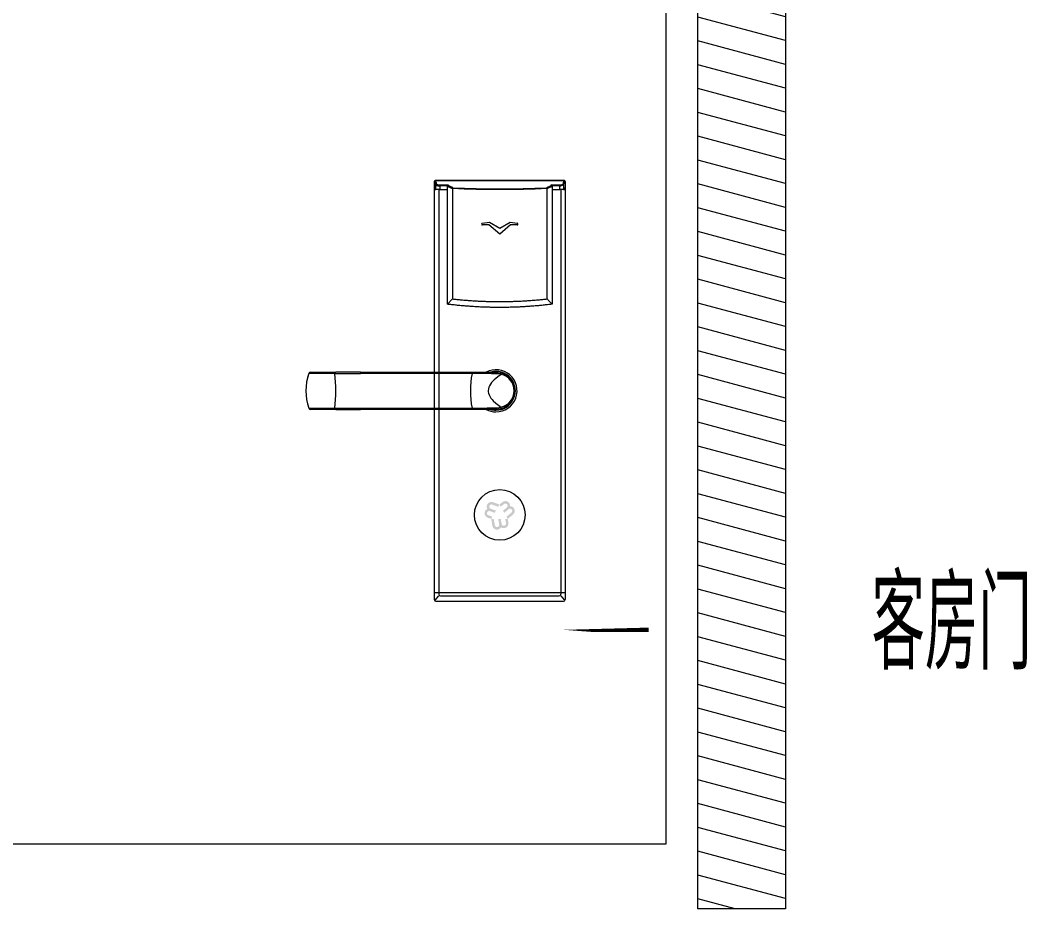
# Model space of a CAD drawing. Header units: millimetres. Extents: x 130143 to 328923, y 19139 to 134795.
# Drawn here: x 273413 to 278425, y 87536 to 91963 of the extents above; entities that cross this region are included whole.
import ezdxf

# ---------------------------------------------------------------- set-up
doc = ezdxf.new("R2010")
doc.units = ezdxf.units.MM
doc.header["$LTSCALE"] = 10
doc.layers.add('邦威智能化', color=7, linetype='Continuous', lineweight=18)
doc.styles.add('_HZTXT', font='gbenor.shx', dxfattribs={"bigfont": 'gbcbig.shx'})

# ---------------------------------------------------------------- blocks, each defined once
blk = doc.blocks.new('*X473')
for p, q in [((103553.7, -25839.5), (103462.3, -25815)), ((103553.7, -25873.8), (103427.5, -25840)), ((103553.7, -25908.2), (103427.5, -25874.3)), ((103553.7, -25942.5), (103427.5, -25908.7)), ((103553.7, -25976.9), (103427.5, -25943)), ((103553.7, -26011.2), (103427.5, -25977.4)), ((103553.7, -26045.6), (103427.5, -26011.7)), ((103553.7, -26079.9), (103427.5, -26046.1)), ((103553.7, -26114.3), (103427.5, -26080.4)), ((103553.7, -26148.6), (103427.5, -26114.8)), ((103553.7, -26183), (103427.5, -26149.1)), ((103553.7, -26217.3), (103427.5, -26183.5)), ((103553.7, -26251.6), (103427.5, -26217.8)), ((103553.7, -26286), (103427.5, -26252.2)), ((103553.7, -26320.3), (103427.5, -26286.5)), ((103553.7, -26354.7), (103427.5, -26320.9)), ((103553.7, -26389), (103427.5, -26355.2)), ((103553.7, -26423.4), (103427.5, -26389.6)), ((103553.7, -26457.7), (103427.5, -26423.9)), ((103553.7, -26492.1), (103427.5, -26458.3)), ((103553.7, -26526.4), (103427.5, -26492.6)), ((103553.7, -26560.8), (103427.5, -26527)), ((103553.7, -26595.1), (103427.5, -26561.3)), ((103553.7, -26629.5), (103427.5, -26595.7)), ((103553.7, -26663.8), (103427.5, -26630)), ((103553.7, -26698.2), (103427.5, -26664.3)), ((103553.7, -26732.5), (103427.5, -26698.7)), ((103553.7, -26766.9), (103427.5, -26733)), ((103553.7, -26801.2), (103427.5, -26767.4)), ((103553.7, -26835.6), (103427.5, -26801.7)), ((103553.7, -26869.9), (103427.5, -26836.1)), ((103553.7, -26904.3), (103427.5, -26870.4)), ((103553.7, -26938.6), (103427.5, -26904.8)), ((103553.7, -26973), (103427.5, -26939.1)), ((103553.7, -27007.3), (103427.5, -26973.5)), ((103553.7, -27041.7), (103427.5, -27007.8)), ((103553.7, -27076), (103427.5, -27042.2)), ((103553.7, -27110.3), (103427.5, -27076.5)), ((103553.7, -27144.7), (103427.5, -27110.9)), ((103553.7, -27179), (103427.5, -27145.2)), ((103553.7, -27213.4), (103427.5, -27179.6)), ((103553.7, -27247.7), (103427.5, -27213.9)), ((103553.7, -27282.1), (103427.5, -27248.3)), ((103553.7, -27316.4), (103427.5, -27282.6)), ((103553.7, -27350.8), (103427.5, -27317)), ((103553.7, -27385.1), (103427.5, -27351.3)), ((103553.7, -27419.5), (103427.5, -27385.7)), ((103553.7, -27453.8), (103427.5, -27420)), ((103553.7, -27488.2), (103427.5, -27454.4)), ((103553.7, -27522.5), (103427.5, -27488.7)), ((103553.7, -27556.9), (103427.5, -27523)), ((103553.7, -27591.2), (103427.5, -27557.4)), ((103553.7, -27625.6), (103427.5, -27591.7)), ((103553.7, -27659.9), (103427.5, -27626.1)), ((103553.7, -27694.3), (103427.5, -27660.4)), ((103553.7, -27728.6), (103427.5, -27694.8)), ((103553.7, -27763), (103427.5, -27729.1)), ((103553.7, -27797.3), (103427.5, -27763.5)), ((103553.7, -27831.7), (103427.5, -27797.8)), ((103553.7, -27866), (103427.5, -27832.2)), ((103553.7, -27900.4), (103427.5, -27866.5)), ((103553.7, -27934.7), (103427.5, -27900.9)), ((103553.7, -27969), (103427.5, -27935.2)), ((103553.7, -28003.4), (103427.5, -27969.6)), ((103481.2, -28018.3), (103427.5, -28003.9))]:
    blk.add_line(p, q)

msp = doc.modelspace()

# ---------------------------------------------------------------- hatches: boundary and pattern name
at = {"layer": '邦威智能化'}
h = msp.add_hatch(color=0, dxfattribs=at)
h.dxf.hatch_style = 1
h.paths.add_polyline_path([(275814.09149, 89562.30242), (275799.71264, 89550.23712), (275806.00133, 89539.34479), (275822.05326, 89552.81396, -1), (275836.24663, 89535.89895), (275817.21213, 89519.92711), (275823.50082, 89509.03478), (275845.13042, 89527.18417, -1), (275859.3238, 89510.26916), (275834.71163, 89489.6171), (275841.00032, 89478.72476), (275867.28556, 89500.7807, 0.6963072607), (275852.4728, 89542.15216, 0.6707004433)])
h.paths.add_polyline_path([(275841.00032, 89478.72476), (275828.42293, 89478.72476), (275832.06161, 89458.0888, -1), (275810.3161, 89454.25448), (275806.00133, 89478.72476), (275793.42395, 89478.72476), (275798.32698, 89450.91828, -1), (275776.58147, 89447.08396), (275771.00234, 89478.72476), (275758.42496, 89478.72476), (275764.38334, 89444.9331, 0.6963072607), (275807.61846, 89437.0756, 0.6707004433), (275844.25974, 89460.23966)])
h.paths.add_polyline_path([(275755.68051, 89529.5842, -1), (275763.23265, 89550.33352), (275793.42395, 89539.34479), (275799.71264, 89550.23712), (275767.46901, 89561.97284, 0.6963072607), (275739.04665, 89528.45888, 0.6707004433), (275740.78668, 89485.14457), (275758.42496, 89478.72476), (275764.71365, 89489.6171), (275745.02304, 89496.78389, -1), (275752.57518, 89517.53322), (275775.92445, 89509.03478), (275782.21314, 89519.92711)])

# ---------------------------------------------------------------- linework, layer by layer
at = {"layer": '邦威智能化', "color": 7}
for p, q in [((276122.89906, 91163.74145, 0), (275479.4307, 91163.74145, 0)), ((275475.22941, 91159.54797, 0), (275475.22941, 91128.46145, 0)), ((275478.65163, 91128.46145, 0), (275475.22941, 91128.46145, 0)), ((275479.222, 91120.06145, 0), (275478.65163, 91128.46145, 0)), ((275479.222, 91120.06145, 0), (275483.70273, 91120.06145, 0)), ((275483.70273, 91120.06145, 0), (275483.70273, 91142.31831, 0)), ((275502.97834, 91120.06145, 0), (275483.70273, 91120.06145, 0)), ((275502.97834, 91142.64943, 0), (275502.97834, 91138.6019, 0)), ((275502.97834, 91142.64943, 0), (275544.96488, 91142.64943, 0)), ((275502.97834, 91138.6019, 0), (275502.97834, 91120.06145, 0)), ((275540.92126, 91138.6019, 0), (275502.97834, 91138.6019, 0)), ((275502.97834, 91120.06145, 0), (275540.76488, 91120.06145, 0)), ((275540.76488, 91137.42136, 0), (275540.92126, 91138.6019, 0)), ((275540.76488, 91133.37378, 0), (275540.76488, 91137.42136, 0)), ((275540.83444, 91134.14318, 0), (275540.76488, 91133.37378, 0)), ((275540.76488, 90548.26879, 0), (275540.76488, 91133.37378, 0)), ((275544.96488, 91142.64943, 0), (275544.96488, 91137.83384, 0)), ((275565.69537, 91123.93508, 0), (275565.64066, 91123.34838, 0)), ((275565.64066, 91123.34838, 0), (275565.64066, 90574.52529, 0)), ((276036.68911, 91123.34838, 0), (276036.6344, 91123.93508, 0)), ((276036.68911, 90574.52529, 0), (276036.68911, 91123.34838, 0)), ((276057.36488, 91137.83384, 0), (276057.36488, 91142.64943, 0)), ((276057.36488, 91142.64943, 0), (276099.35143, 91142.64943, 0)), ((276099.35143, 91138.6019, 0), (276061.40851, 91138.6019, 0)), ((276061.40851, 91138.6019, 0), (276061.56488, 91137.42136, 0)), ((276061.56488, 91133.37378, 0), (276061.49533, 91134.14318, 0)), ((276061.56488, 91137.42136, 0), (276061.56488, 91133.37378, 0)), ((276061.56488, 91133.37378, 0), (276061.56488, 90548.29832, 0)), ((276061.56488, 91120.06145, 0), (276099.35143, 91120.06145, 0)), ((276099.35143, 91138.6019, 0), (276099.35143, 91142.64943, 0)), ((276099.35143, 91120.06145, 0), (276099.35143, 91138.6019, 0)), ((276118.62704, 91120.06145, 0), (276099.35143, 91120.06145, 0)), ((276118.62704, 91142.31831, 0), (276118.62704, 91120.06145, 0)), ((276118.62704, 91120.06145, 0), (276123.10776, 91120.06145, 0)), ((276123.10776, 91120.06145, 0), (276123.67813, 91128.46145, 0)), ((276123.67813, 91128.46145, 0), (276127.10036, 91128.46145, 0)), ((276127.10036, 91159.54797, 0), (276127.10036, 91128.46145, 0)), ((275714.04178, 90951.15764, 0), (275749.65962, 90957.43803, 0)), ((275747.10694, 90942.82145, 0), (275714.7711, 90942.82145, 0)), ((275801.16488, 90897.46145, 0), (275747.10694, 90942.82145, 0)), ((275749.65962, 90957.43803, 0), (275801.16488, 90927.70145, 0)), ((275801.16488, 90927.70145, 0), (275852.67015, 90957.43803, 0)), ((275855.22283, 90942.82145, 0), (275801.16488, 90897.46145, 0)), ((275852.67015, 90957.43803, 0), (275888.28799, 90951.15764, 0)), ((275887.55866, 90942.82145, 0), (275855.22283, 90942.82145, 0)), ((274858.32341, 90209.39779, 0), (274984.70524, 90209.39779, 0)), ((275108.6431, 90209.39779, 0), (274984.70524, 90209.39779, 0)), ((275108.6431, 90209.39779, 0), (275663.3084, 90209.39779, 0)), ((275108.6431, 90209.39779, 0), (275108.6431, 90203.46837, 0)), ((275663.3084, 90203.46837, 0), (275663.3084, 90209.39779, 0)), ((275663.3084, 90209.39779, 0), (275782.36206, 90209.39779, 0)), ((274850.37597, 90203.71753, 0), (274850.39185, 90203.45459, 0)), ((275663.3084, 90203.46837, 0), (275108.6431, 90203.46837, 0)), ((274850.37428, 90030.28353, 0), (274850.39185, 90030.54098, 0)), ((274984.70524, 90024.59779, 0), (274858.32341, 90024.59779, 0)), ((274984.70524, 90024.59779, 0), (275108.6431, 90024.59779, 0)), ((275108.6431, 90030.5272, 0), (275663.3084, 90030.5272, 0)), ((275108.6431, 90030.5272, 0), (275108.6431, 90024.59779, 0)), ((275663.3084, 90024.59779, 0), (275108.6431, 90024.59779, 0)), ((275663.3084, 90024.59779, 0), (275663.3084, 90030.5272, 0)), ((275782.36206, 90024.59779, 0), (275663.3084, 90024.59779, 0))]:
    msp.add_line(p, q, dxfattribs=at)
at = {"layer": '邦威智能化'}
for p, q in [((275483.67484, 91163.74145, 0), (276118.65493, 91163.74145, 0)), ((275475.27484, 91155.34145, 0), (275475.27484, 89077.18145, 0)), ((275497.08488, 91120.06145, 0), (275497.08488, 89104.06145, 0)), ((276105.24488, 91120.06145, 0), (276105.24488, 90019.66145, 0)), ((276127.05493, 91155.34145, 0), (276127.05493, 90019.66145, 0)), ((276105.24488, 90019.66145, 0), (276105.24488, 89104.06145, 0)), ((276127.05493, 90019.66145, 0), (276127.05493, 89077.18145, 0)), ((275475.27484, 89112.46145, 0), (276127.05493, 89112.46145, 0)), ((275479.80082, 89074.35954, 0), (275497.08488, 89095.66145, 0)), ((275483.67484, 89068.78145, 0), (276118.65493, 89068.78145, 0)), ((275505.48488, 89095.66145, 0), (276096.84488, 89095.66145, 0)), ((276105.24488, 89095.66145, 0), (276121.31673, 89075.85355, 0))]:
    msp.add_line(p, q, dxfattribs=at)
at = {"layer": '邦威智能化', "elevation": 0}
msp.add_lwpolyline([(276787.19692, 95151.18111), (277223.47267, 95151.18111), (277223.47267, 87536.49114), (276787.19692, 87536.49114)], close=True, dxfattribs=at)
at = {"layer": '邦威智能化', "linetype": 'Continuous', "elevation": 0}
msp.add_lwpolyline([(276629.48495, 94263.09622), (270449.98352, 94263.09622), (270449.98352, 87860.25453), (276629.48495, 87860.25453)], close=True, dxfattribs=at)
at = {"layer": '邦威智能化', "color": 7, "elevation": 0}
for points in [[(276036.6344, 91123.93508), (275978.05657, 91121.78048), (275919.32194, 91120.19435), (275860.27033, 91119.22163), (275801.16488, 91118.89325), (275742.27088, 91119.21929), (275683.43012, 91120.18514), (275624.48387, 91121.77374), (275565.69537, 91123.93508)], [(275567.86902, 91127.80617), (275625.90601, 91125.66576), (275684.09841, 91124.09069), (275742.60497, 91123.12496), (275801.16488, 91122.79899), (275859.51524, 91123.12263), (275917.81281, 91124.08154), (275976.21495, 91125.65907), (276034.46074, 91127.80617)], [(274980.43068, 90203.41029), (274980.68935, 90204.66089), (274981.05052, 90205.81798), (274981.50498, 90206.85204), (274982.04113, 90207.73667), (274982.64528, 90208.44928), (274983.30201, 90208.9717), (274983.99456, 90209.29058), (274984.70524, 90209.39779)], [(275787.41264, 90201.58091), (275787.25839, 90203.13404), (275786.93221, 90204.61216), (275786.44555, 90205.96336), (275785.8155, 90207.14019), (275785.06418, 90208.10133), (275784.21798, 90208.81303), (275783.3066, 90209.2503), (275782.36206, 90209.39779)], [(275782.36206, 90209.39779), (275793.74525, 90208.69393), (275804.72487, 90206.65081)], [(274980.43068, 90203.41029), (274965.16849, 90203.41455), (274950.54578, 90203.41949), (274932.97239, 90203.42609), (274916.7597, 90203.43239), (274901.61953, 90203.43802), (274888.13931, 90203.44254), (274878.80155, 90203.44527), (274870.55686, 90203.4474), (274863.94386, 90203.44901), (274858.37812, 90203.45052), (274853.82214, 90203.45226), (274850.39185, 90203.45459)], [(274980.43068, 90203.41029), (274994.84918, 90203.43092), (275009.80656, 90203.44556), (275025.54165, 90203.45611), (275041.68835, 90203.4632), (275061.38425, 90203.46813), (275084.78249, 90203.46998), (275108.6431, 90203.46837)], [(275787.41264, 90201.58091), (275772.52305, 90201.90206), (275759.56472, 90202.16185), (275746.06712, 90202.41139), (275731.91652, 90202.64889), (275717.27196, 90202.86847), (275704.22031, 90203.04229), (275690.88797, 90203.19979), (275677.18012, 90203.34228), (275663.3084, 90203.46837)], [(275808.42107, 90198.50054), (275790.70278, 90185.94832), (275781.7921, 90178.82249), (275773.00013, 90171.01982), (275766.69431, 90164.75681), (275760.63498, 90157.95821), (275754.89422, 90150.3947), (275749.79964, 90141.97852), (275746.59434, 90134.85345), (275744.2885, 90127.05645), (275743.21269, 90117.43111), (275743.51426, 90111.66296), (275744.52557, 90105.8857), (275747.79952, 90096.18376), (275752.65957, 90087.01573), (275756.80677, 90080.91859), (275762.58699, 90073.74246), (275768.77932, 90067.09155), (275782.00154, 90054.99758), (275795.16546, 90044.70683), (275808.42107, 90035.49504)], [(275808.42107, 90198.50054), (275798.25649, 90200.65174), (275787.41264, 90201.58091)], [(274850.39185, 90030.54098), (274855.88808, 90030.5442), (274863.93018, 90030.54655), (274874.73681, 90030.54923), (274888.13931, 90030.55303), (274901.17341, 90030.55739), (274915.87612, 90030.56284), (274932.42563, 90030.56926), (274950.54578, 90030.57608), (274965.10497, 90030.581), (274980.43068, 90030.58528)], [(274984.70524, 90024.59779), (274983.99456, 90024.70499), (274983.30201, 90025.02387), (274982.64528, 90025.54629), (274982.04113, 90026.2589), (274981.50498, 90027.14353), (274981.05052, 90028.17759), (274980.68935, 90029.33468), (274980.43068, 90030.58528)], [(274980.43068, 90030.58528), (274993.27391, 90030.56659), (275006.60387, 90030.55271), (275020.60542, 90030.54234), (275041.55281, 90030.5324), (275063.06392, 90030.52718), (275085.75014, 90030.52558), (275108.6431, 90030.5272)], [(275663.3084, 90030.5272), (275678.2522, 90030.66381), (275693.09474, 90030.82051), (275708.14246, 90031.00349), (275722.89339, 90031.20826), (275739.06962, 90031.46361), (275751.68455, 90031.68537), (275763.90773, 90031.91864), (275775.88317, 90032.16394), (275787.41264, 90032.41466)], [(275787.41264, 90032.41466), (275787.25839, 90030.86153), (275786.93221, 90029.38342), (275786.44555, 90028.03222), (275785.8155, 90026.85538), (275785.06418, 90025.89424), (275784.21798, 90025.18254), (275783.3066, 90024.74527), (275782.36206, 90024.59779)], [(275804.72487, 90027.34476), (275793.87333, 90025.31763), (275782.36206, 90024.59779)], [(275787.41264, 90032.41466), (275798.14156, 90033.32671), (275808.42107, 90035.49504)]]:
    msp.add_lwpolyline(points, dxfattribs=at)
at = {"layer": '邦威智能化', "color": 1, "elevation": 0}
msp.add_lwpolyline([(277680.45171, 88916.25079, 0, 0, 0), (276542.70991, 88915.99777, 42.99817, 0, 0), (276121.05453, 88926.42334, 0, 0, 0)], format="xyseb", dxfattribs=at)
at = {"layer": '邦威智能化'}
msp.add_circle((275801.16488, 89498.86145, 0), 126, dxfattribs=at)
at = {"layer": '邦威智能化', "color": 7}
for centre, radius, start, end in [((275479.42623, 91159.54463, 0), 4.19682, 89.9389306, 179.95432365), ((276122.90473, 91159.54583, 0), 4.19562, 0.02930347, 90.07744229), ((275487.91537, 91142.17764, 0), 4.21499, 90.30301889, 178.0875444), ((275498.1209, 91165.2541, 0), 27.09123, 237.84521085, 280.32894559), ((275499.81404, 91162.16614, 0), 19.77157, 232.9196269, 279.20938987), ((275545.41642, 91133.17184, 0), 4.68381, 95.53215265, 168.03102256), ((275546.53773, 91137.03447, 0), 5.83109, 105.64847805, 164.4068399), ((275571.26043, 91123.35605, 0), 5.5951, 127.31076528, 174.05987947), ((276031.07429, 91123.35883, 0), 5.58989, 5.91702718, 52.71232807), ((276055.7635, 91137.00597, 0), 5.86627, 15.78643703, 74.15824501), ((276056.91341, 91133.17192, 0), 4.68373, 11.96822455, 84.46860024), ((276102.26058, 91163.19441, 0), 20.74992, 261.94053864, 305.93044459), ((276102.48653, 91174.18721, 0), 35.72314, 264.96518202, 296.86066154), ((276114.4144, 91142.17764, 0), 4.21499, 1.9124556, 89.69698111), ((275714.7711, 90947.02145, 0), 4.2, 100, 270), ((275887.55866, 90947.02145, 0), 4.2, 270, 80), ((274858.32341, 90200.99779, 0), 8.4, 90, 161.06048273), ((274858.3564, 90201.08958, 0), 8.30827, 90.22753305, 163.46158759), ((275782.36206, 90116.99779, 0), 105, 270, 117.94932518), ((275782.36206, 90116.99779, 0), 96.6, 270, 106.13267236), ((275103.92184, 90117.06775, 0), 267.99016, 161.13140603, 198.89502632), ((275102.44471, 90116.99779, 0), 266.46843, 161.06748687, 198.93251313), ((274130.89277, 90116.99779, 0), 853.92142, 354.19201663, 5.80798337), ((276097.03372, 90116.99779, 0), 442.26103, 168.72493586, 191.27506414), ((275801.77995, 90200.40201, 0), 6.90797, 344.02261001, 64.76653767), ((275782.36206, 90116.99779, 0), 92.4, 284.00589578, 75.99410422), ((275789.56307, 90116.99779, 0), 83.65597, 283.02776155, 76.97223845), ((274858.32341, 90032.99779, 0), 8.4, 198.93951727, 270), ((274858.3564, 90032.90599, 0), 8.30827, 196.53841241, 269.77246694), ((275782.36206, 90116.99779, 0), 105, 242.04857493, 270), ((275782.36206, 90116.99779, 0), 96.6, 253.81854257, 270), ((275801.77995, 90033.59356, 0), 6.90797, 295.23346233, 15.97738999)]:
    msp.add_arc(centre, radius, start, end, dxfattribs=at)
at = {"layer": '邦威智能化'}
for centre, start, end in [((275483.67484, 91155.34145, 0), 90, 180), ((276118.65493, 91155.34145, 0), 0, 90), ((275483.67484, 89077.18145, 0), 180, 270), ((275505.48488, 89104.06145, 0), 180, 270), ((276096.84488, 89104.06145, 0), 270, 360), ((276118.65493, 89077.18145, 0), 270, 0)]:
    msp.add_arc(centre, 8.4, start, end, dxfattribs=at)
at = {"layer": '邦威智能化', "color": 7}
for centre, major_axis, ratio, start_param, end_param in [((275478.26628, 90575.99518, 0), (0, 588), 0.0674162257, 6.0378814915, 6.2538066956), ((276124.06349, 90575.99518, 0), (0, 588), 0.0674162257, 0.0293786116, 0.2453038157), ((275474.07593, 90575.99518, 0), (0, 583.8), 0.0679012346, 6.0378814915, 6.254082863), ((275407.70603, 90575.99518, 0), (0, 583.8), 0.7778339599, 5.9279644674, 5.9856443126), ((275411.02122, 90575.99518, 0), (0, 588), 0.772278003, 5.9305159896, 5.9837659291), ((276191.30854, 90575.99518, 0), (0, 588), 0.772278003, 0.2994193781, 0.3526693175), ((276194.62373, 90575.99518, 0), (0, 583.8), 0.7778339599, 0.2975409946, 0.3552208398), ((276128.25384, 90575.99518, 0), (0, 583.8), 0.0679012346, 0.0291024442, 0.2453038157)]:
    msp.add_ellipse(centre, major_axis=major_axis, ratio=ratio, start_param=start_param, end_param=end_param, dxfattribs=at)
for points, knots in [([(275540.76488, 90548.41184, 0), (275544.91287, 90552.72697, 0), (275553.2268, 90561.3759, 0), (275561.49874, 90570.13095, 0), (275565.64364, 90574.51793, 0)], [0, 0, 0, 0, 265.3994984118, 531.9470621068, 531.9470621068, 531.9470621068, 531.9470621068]), ([(275565.6401, 90574.5202, 0), (275569.36312, 90574.11151, 0), (275576.80712, 90573.29437, 0), (275587.98622, 90572.14317, 0), (275599.17046, 90571.04698, 0), (275610.36072, 90570.01112, 0), (275621.55636, 90569.03416, 0), (275632.75713, 90568.11649, 0), (275643.9627, 90567.25801, 0), (275655.17275, 90566.45874, 0), (275666.38696, 90565.71867, 0), (275677.60501, 90565.0378, 0), (275688.82658, 90564.41615, 0), (275700.05134, 90563.85369, 0), (275711.27897, 90563.35045, 0), (275722.50916, 90562.9064, 0), (275733.74157, 90562.52157, 0), (275744.9759, 90562.19594, 0), (275756.21181, 90561.92951, 0), (275767.44898, 90561.72229, 0), (275778.6871, 90561.57428, 0), (275789.92584, 90561.48547, 0), (275804.57065, 90561.4469, 0), (275822.62208, 90561.53767, 0), (275844.07705, 90561.86137, 0), (275865.52765, 90562.40086, 0), (275886.97161, 90563.15615, 0), (275908.40669, 90564.12726, 0), (275929.83068, 90565.31409, 0), (275951.24124, 90566.717, 0), (275972.63646, 90568.33463, 0), (275994.01293, 90570.17213, 0), (276015.37279, 90572.21017, 0), (276029.58166, 90573.74993, 0), (276036.68967, 90574.5202, 0)], [0, 0, 0, 0, 154.664331317, 309.2434832419, 463.7416554754, 618.163054325, 772.5118923753, 926.7923881544, 1081.0087657989, 1235.1652547162, 1389.2660892447, 1543.3155083124, 1697.3177550924, 1851.2770766587, 2005.197723638, 2159.0839498622, 2312.9400120178, 2466.7701692958, 2620.578683039, 2774.3698163892, 2928.147833934, 3081.917001352, 3235.6815850584, 3529.2341951946, 3822.8176470733, 4116.4616180471, 4410.195767125, 4704.0497260106, 4998.0530901818, 5292.2354100249, 5586.6261820363, 5881.2548401056, 6176.1507468913, 6471.3431853025, 6471.3431853025, 6471.3431853025, 6471.3431853025]), ([(276036.68613, 90574.51793, 0), (276040.83103, 90570.13095, 0), (276049.10297, 90561.3759, 0), (276057.41689, 90552.72697, 0), (276061.56488, 90548.41184, 0)], [0, 0, 0, 0, 225.0172470552, 449.0653069008, 449.0653069008, 449.0653069008, 449.0653069008]), ([(276061.56531, 90548.26884, 0), (276057.81061, 90547.80559, 0), (276050.30352, 90546.87935, 0), (276039.02808, 90545.56655, 0), (276027.74675, 90544.3104, 0), (276016.45852, 90543.11641, 0), (276005.16407, 90541.98314, 0), (275993.86364, 90540.91102, 0), (275982.55758, 90539.89997, 0), (275971.24623, 90538.95006, 0), (275959.9299, 90538.0613, 0), (275948.60893, 90537.23372, 0), (275937.28366, 90536.46735, 0), (275925.95441, 90535.7622, 0), (275914.62151, 90535.11831, 0), (275903.2853, 90534.53568, 0), (275891.9461, 90534.01433, 0), (275880.60425, 90533.55428, 0), (275869.26008, 90533.15554, 0), (275857.91392, 90532.81813, 0), (275846.56611, 90532.54206, 0), (275835.21696, 90532.32732, 0), (275823.86682, 90532.17393, 0), (275812.51602, 90532.0819, 0), (275801.16488, 90532.05122, 0), (275789.81375, 90532.0819, 0), (275778.46295, 90532.17393, 0), (275767.11281, 90532.32732, 0), (275755.76366, 90532.54206, 0), (275744.41584, 90532.81813, 0), (275733.06968, 90533.15554, 0), (275721.72551, 90533.55428, 0), (275710.38366, 90534.01433, 0), (275699.04447, 90534.53568, 0), (275687.70825, 90535.11831, 0), (275676.37536, 90535.7622, 0), (275665.04611, 90536.46735, 0), (275653.72083, 90537.23372, 0), (275642.39987, 90538.0613, 0), (275631.08354, 90538.95006, 0), (275619.77218, 90539.89997, 0), (275608.46613, 90540.91102, 0), (275597.1657, 90541.98314, 0), (275585.87125, 90543.11641, 0), (275574.58301, 90544.3104, 0), (275563.30168, 90545.56655, 0), (275552.02624, 90546.87935, 0), (275544.51916, 90547.80559, 0), (275540.76446, 90548.26884, 0)], [0, 0, 0, 0, 190.9754764834, 381.8336873134, 572.5798954961, 763.2193733137, 953.7574019084, 1144.1992708621, 1334.5502777734, 1524.8157278303, 1715.0009333806, 1905.1112134993, 2095.1518935523, 2285.1283047589, 2475.0457837504, 2664.9096721277, 2854.7253160159, 3044.4980656174, 3234.233274763, 3423.9363004625, 3613.6125024519, 3803.2672427419, 3992.9058851632, 4182.5337949131, 4372.1563380992, 4561.7788812854, 4751.4067910352, 4941.0454334566, 5130.7001737466, 5320.376375736, 5510.0794014354, 5699.8146105811, 5889.5873601826, 6079.4030040708, 6269.2668924481, 6459.1843714396, 6649.1607826462, 6839.2014626992, 7029.3117428178, 7219.4969483682, 7409.7623984251, 7600.1134053364, 7790.5552742901, 7981.0933028848, 8171.7327807024, 8362.4789888851, 8553.3371997151, 8744.3126761985, 8744.3126761985, 8744.3126761985, 8744.3126761985])]:
    msp.add_open_spline(points, degree=3, knots=knots, dxfattribs=at)

# ---------------------------------------------------------------- block references
at = {"layer": '邦威智能化', "xscale": 3.456000000005588, "yscale": 3.455999999998312, "zscale": 3.456000000000001}
msp.add_blockref('*X473', (-80658.24385, 184367.7275, 0), dxfattribs=at)

# ---------------------------------------------------------------- texts
at = {"layer": '邦威智能化', "color": 3, "style": '_HZTXT', "width": 0.8}
msp.add_text('客房门', height=460.8, dxfattribs=at).set_placement((277652.20883, 88727.76473, 0))

doc.saveas('drawing.dxf')
